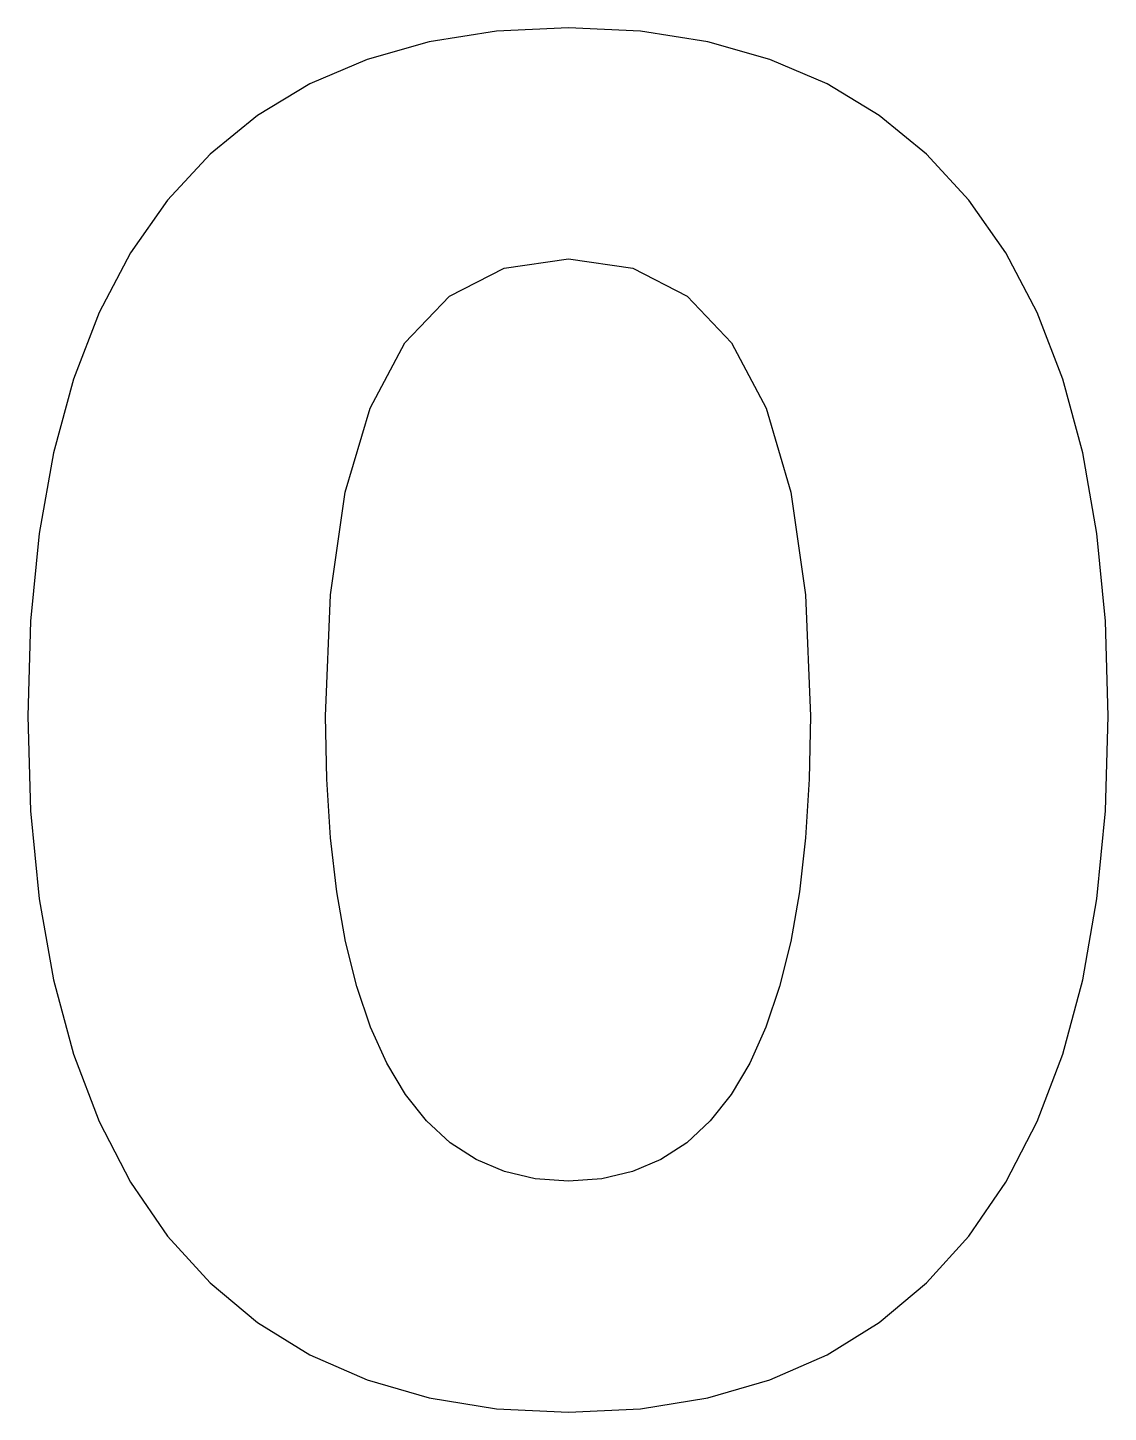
# Model space of a CAD drawing. Header units: metres. Extents: x -34 to 35.9, y -87.5 to 2.
import ezdxf

# ---------------------------------------------------------------- set-up
doc = ezdxf.new("R2010")
doc.units = ezdxf.units.M

msp = doc.modelspace()

# ---------------------------------------------------------------- linework, layer by layer
for p, q in [((-3.70491, 1.81789), (-8.04819, 1.13551)), ((0.957809, 2.04535), (-3.70491, 1.81789)), ((5.61986, 1.81789), (0.957809, 2.04535)), ((9.96109, 1.13551), (5.61986, 1.81789)), ((-8.04819, 1.13551), (-12.072, -0.001755)), ((13.9815, -0.001755), (9.96109, 1.13551)), ((-12.072, -0.001755), (-15.7763, -1.59396)), ((17.6811, -1.59396), (13.9815, -0.001755)), ((-15.7763, -1.59396), (-19.1611, -3.64107)), ((21.0598, -3.64107), (17.6811, -1.59396)), ((-19.1611, -3.64107), (-22.2265, -6.1431)), ((24.1177, -6.1431), (21.0598, -3.64107)), ((-22.2265, -6.1431), (-24.9724, -9.10004)), ((26.8548, -9.10004), (24.1177, -6.1431)), ((-24.9724, -9.10004), (-27.3736, -12.5103)), ((29.2477, -12.5103), (26.8548, -9.10004)), ((-27.3736, -12.5103), (-29.4054, -16.3728)), ((31.2724, -16.3728), (29.2477, -12.5103)), ((-3.21271, -13.5035), (0.957809, -12.9)), ((0.957809, -12.9), (5.11093, -13.5035)), ((-6.74161, -15.3139), (-3.21271, -13.5035)), ((5.11093, -13.5035), (8.62512, -15.3139)), ((-9.62889, -18.3312), (-6.74161, -15.3139)), ((8.62512, -15.3139), (11.5004, -18.3312)), ((-29.4054, -16.3728), (-31.0678, -20.6877)), ((32.929, -20.6877), (31.2724, -16.3728)), ((-11.8745, -22.5555), (-9.62889, -18.3312)), ((11.5004, -18.3312), (13.7367, -22.5555)), ((-31.0678, -20.6877), (-32.3607, -25.4548)), ((34.2175, -25.4548), (32.929, -20.6877)), ((-13.4786, -27.9866), (-11.8745, -22.5555)), ((13.7367, -22.5555), (15.334, -27.9866)), ((-32.3607, -25.4548), (-33.2843, -30.6741)), ((35.1378, -30.6741), (34.2175, -25.4548)), ((-14.441, -34.6247), (-13.4786, -27.9866)), ((15.334, -27.9866), (16.2924, -34.6247)), ((-33.2843, -30.6741), (-33.8384, -36.3458)), ((35.69, -36.3458), (35.1378, -30.6741)), ((-14.7618, -42.4697), (-14.441, -34.6247)), ((16.2924, -34.6247), (16.6119, -42.4697)), ((-33.8384, -36.3458), (-34.0231, -42.4697)), ((35.8741, -42.4697), (35.69, -36.3458)), ((-34.0231, -42.4697), (-33.8384, -48.5992)), ((-14.681, -46.5566), (-14.7618, -42.4697)), ((16.6119, -42.4697), (16.5317, -46.5566)), ((35.69, -48.5992), (35.8741, -42.4697)), ((-14.4384, -50.3503), (-14.681, -46.5566)), ((16.5317, -46.5566), (16.2911, -50.3503)), ((-33.8384, -48.5992), (-33.2843, -54.2869)), ((35.1378, -54.2869), (35.69, -48.5992)), ((-14.0342, -53.8508), (-14.4384, -50.3503)), ((16.2911, -50.3503), (15.89, -53.8508)), ((-33.2843, -54.2869), (-32.3607, -59.5328)), ((-13.4683, -57.0582), (-14.0342, -53.8508)), ((15.89, -53.8508), (15.3286, -57.0582)), ((34.2175, -59.5328), (35.1378, -54.2869)), ((-12.7407, -59.9723), (-13.4683, -57.0582)), ((15.3286, -57.0582), (14.6067, -59.9723)), ((-32.3607, -59.5328), (-31.0678, -64.337)), ((-11.8513, -62.5933), (-12.7407, -59.9723)), ((14.6067, -59.9723), (13.7244, -62.5933)), ((32.929, -64.337), (34.2175, -59.5328)), ((-10.8003, -64.9211), (-11.8513, -62.5933)), ((13.7244, -62.5933), (12.6817, -64.9211)), ((-31.0678, -64.337), (-29.4054, -68.6993)), ((31.2724, -68.6993), (32.929, -64.337)), ((-9.58997, -66.9465), (-10.8003, -64.9211)), ((12.6817, -64.9211), (11.4802, -66.9465)), ((-8.22316, -68.6603), (-9.58997, -66.9465)), ((11.4802, -66.9465), (10.1209, -68.6603)), ((-29.4054, -68.6993), (-27.3736, -72.6199)), ((-6.69987, -70.0625), (-8.22316, -68.6603)), ((10.1209, -68.6603), (8.60387, -70.0625)), ((29.2477, -72.6199), (31.2724, -68.6993)), ((-5.02014, -71.1531), (-6.69987, -70.0625)), ((8.60387, -70.0625), (6.92902, -71.1531)), ((-3.18394, -71.9321), (-5.02014, -71.1531)), ((6.92902, -71.1531), (5.09639, -71.9321)), ((-1.1913, -72.3995), (-3.18394, -71.9321)), ((0.957809, -72.5553), (-1.1913, -72.3995)), ((3.10599, -72.3995), (0.957809, -72.5553)), ((5.09639, -71.9321), (3.10599, -72.3995)), ((-27.3736, -72.6199), (-24.9724, -76.0988)), ((26.8548, -76.0988), (29.2477, -72.6199)), ((-24.9724, -76.0988), (-22.2265, -79.1238)), ((24.1177, -79.1238), (26.8548, -76.0988)), ((-22.2265, -79.1238), (-19.1611, -81.6834)), ((21.0598, -81.6834), (24.1177, -79.1238)), ((-19.1611, -81.6834), (-15.7763, -83.7776)), ((17.6811, -83.7776), (21.0598, -81.6834)), ((-15.7763, -83.7776), (-12.072, -85.4065)), ((13.9815, -85.4065), (17.6811, -83.7776)), ((-12.072, -85.4065), (-8.04819, -86.5699)), ((9.96109, -86.5699), (13.9815, -85.4065)), ((-8.04819, -86.5699), (-3.70491, -87.268)), ((5.61986, -87.268), (9.96109, -86.5699)), ((-3.70491, -87.268), (0.957809, -87.5007)), ((0.957809, -87.5007), (5.61986, -87.268))]:
    msp.add_line(p, q)

doc.saveas('drawing.dxf')
